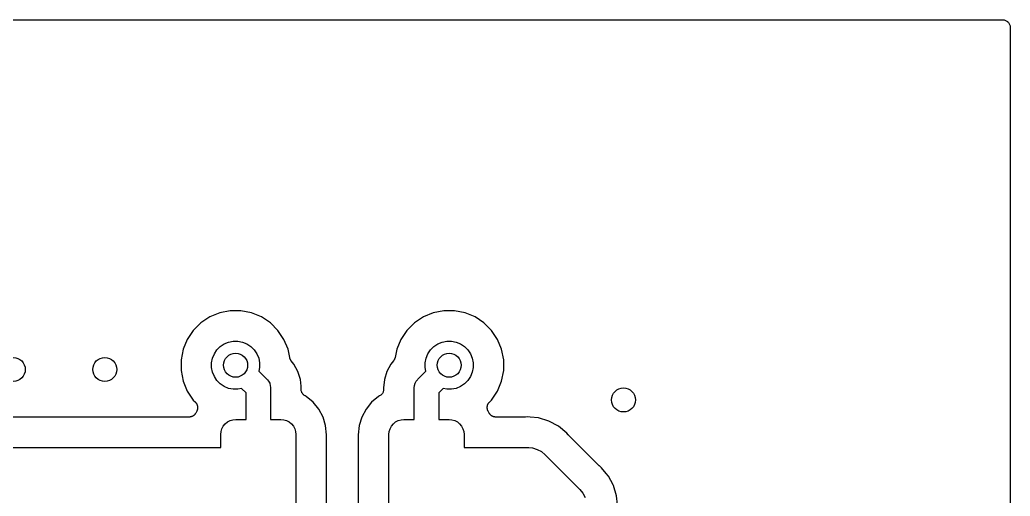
# Model space of a CAD drawing. Extents: x 105 to 193.4, y -145.7 to -72.2.
# Drawn here: x 176.95 to 193.44, y -80.12 to -72.19 of the extents above; entities that cross this region are included whole.
import ezdxf

# ---------------------------------------------------------------- set-up
doc = ezdxf.new("R2010")
doc.units = 0
doc.layers.add('BLACK', color=7, linetype='CONTINUOUS')

msp = doc.modelspace()

# ---------------------------------------------------------------- linework, layer by layer
at = {"layer": 'BLACK', "linetype": 'CONTINUOUS'}
for p, q in [((105.079, -72.186), (193.309, -72.186)), ((193.309, -72.186), (193.31, -72.186)), ((193.31, -72.186), (193.31, -72.186)), ((193.31, -72.186), (193.31, -72.186)), ((193.31, -72.186), (193.311, -72.186)), ((193.311, -72.186), (193.323, -72.1873)), ((193.323, -72.1873), (193.335, -72.1886)), ((193.335, -72.1886), (193.335, -72.1887)), ((193.335, -72.1887), (193.335, -72.1888)), ((193.335, -72.1888), (193.347, -72.1924)), ((193.347, -72.1924), (193.358, -72.1959)), ((193.358, -72.1959), (193.359, -72.1961)), ((193.359, -72.1961), (193.359, -72.1963)), ((193.359, -72.1963), (193.369, -72.202)), ((193.369, -72.202), (193.38, -72.2077)), ((193.38, -72.2077), (193.38, -72.208)), ((193.38, -72.208), (193.381, -72.2082)), ((193.381, -72.2082), (193.39, -72.2159)), ((193.39, -72.2159), (193.399, -72.2235)), ((193.399, -72.2235), (193.399, -72.2239)), ((193.399, -72.2239), (193.4, -72.2241)), ((193.4, -72.2241), (193.407, -72.2335)), ((193.407, -72.2335), (193.415, -72.2427)), ((193.415, -72.2427), (193.415, -72.2431)), ((193.415, -72.2431), (193.415, -72.2435)), ((193.415, -72.2435), (193.421, -72.2541)), ((193.421, -72.2541), (193.426, -72.2646)), ((193.426, -72.2646), (193.427, -72.265)), ((193.427, -72.265), (193.427, -72.2654)), ((193.427, -72.2654), (193.43, -72.2769)), ((193.43, -72.2769), (193.434, -72.2883)), ((193.434, -72.2883), (193.434, -72.2888)), ((193.434, -72.2888), (193.434, -72.2892)), ((193.434, -72.2892), (193.435, -72.3011)), ((193.435, -72.3011), (193.436, -72.313)), ((193.436, -72.313), (193.436, -101.321)), ((180.11, -77.1333), (179.961, -77.2327)), ((180.275, -77.0649), (180.11, -77.1333)), ((180.451, -77.03), (180.275, -77.0649)), ((180.629, -77.03), (180.451, -77.03)), ((180.805, -77.0649), (180.629, -77.03)), ((180.97, -77.1333), (180.805, -77.0649)), ((181.119, -77.2327), (180.97, -77.1333)), ((183.666, -77.1333), (183.517, -77.2327)), ((183.831, -77.0649), (183.666, -77.1333)), ((184.007, -77.03), (183.831, -77.0649)), ((184.185, -77.03), (184.007, -77.03)), ((184.361, -77.0649), (184.185, -77.03)), ((184.526, -77.1333), (184.361, -77.0649)), ((184.675, -77.2327), (184.526, -77.1333)), ((179.961, -77.2327), (179.835, -77.3592)), ((181.245, -77.3592), (181.119, -77.2327)), ((183.517, -77.2327), (183.391, -77.3592)), ((184.801, -77.3592), (184.675, -77.2327)), ((179.835, -77.3592), (179.735, -77.5079)), ((181.345, -77.5079), (181.245, -77.3592)), ((183.391, -77.3592), (183.291, -77.5079)), ((184.901, -77.5079), (184.801, -77.3592)), ((179.735, -77.5079), (179.667, -77.6731)), ((180.229, -77.683), (180.285, -77.6273)), ((180.285, -77.6273), (180.351, -77.5835)), ((180.351, -77.5835), (180.423, -77.5534)), ((180.423, -77.5534), (180.501, -77.538)), ((180.501, -77.538), (180.579, -77.538)), ((180.579, -77.538), (180.657, -77.5534)), ((180.657, -77.5534), (180.729, -77.5835)), ((180.729, -77.5835), (180.795, -77.6273)), ((180.795, -77.6273), (180.851, -77.683)), ((181.413, -77.6731), (181.345, -77.5079)), ((183.291, -77.5079), (183.223, -77.6731)), ((183.785, -77.683), (183.841, -77.6273)), ((183.841, -77.6273), (183.907, -77.5835)), ((183.907, -77.5835), (183.979, -77.5534)), ((183.979, -77.5534), (184.057, -77.538)), ((184.057, -77.538), (184.135, -77.538)), ((184.135, -77.538), (184.213, -77.5534)), ((184.213, -77.5534), (184.285, -77.5835)), ((184.285, -77.5835), (184.351, -77.6273)), ((184.351, -77.6273), (184.407, -77.683)), ((184.969, -77.6731), (184.901, -77.5079)), ((179.667, -77.6731), (179.632, -77.8486)), ((180.14, -77.8986), (180.155, -77.8213)), ((180.155, -77.8213), (180.186, -77.7485)), ((180.186, -77.7485), (180.229, -77.683)), ((180.851, -77.683), (180.894, -77.7485)), ((180.894, -77.7485), (180.925, -77.8213)), ((180.925, -77.8213), (180.94, -77.8986)), ((181.44, -77.807), (181.413, -77.6731)), ((181.441, -77.8123), (181.44, -77.807)), ((181.442, -77.8176), (181.441, -77.8123)), ((181.445, -77.8241), (181.442, -77.8176)), ((181.447, -77.8308), (181.445, -77.8241)), ((183.19, -77.8258), (183.188, -77.8324)), ((183.193, -77.8193), (183.19, -77.8258)), ((183.194, -77.814), (183.193, -77.8193)), ((183.196, -77.8088), (183.194, -77.814)), ((183.223, -77.6731), (183.196, -77.807)), ((183.196, -77.807), (183.196, -77.8088)), ((183.696, -77.8986), (183.711, -77.8213)), ((183.711, -77.8213), (183.742, -77.7485)), ((183.742, -77.7485), (183.785, -77.683)), ((184.407, -77.683), (184.45, -77.7485)), ((184.45, -77.7485), (184.481, -77.8213)), ((184.481, -77.8213), (184.496, -77.8986)), ((185.004, -77.8486), (184.969, -77.6731)), ((179.632, -77.8486), (179.632, -78.0274)), ((180.14, -77.9774), (180.14, -77.8986)), ((180.155, -78.0547), (180.14, -77.9774)), ((180.94, -77.9774), (180.928, -78.0385)), ((180.94, -77.8986), (180.94, -77.9774)), ((181.449, -77.8356), (181.447, -77.8308)), ((181.452, -77.8407), (181.449, -77.8356)), ((181.455, -77.8465), (181.452, -77.8407)), ((181.459, -77.8526), (181.455, -77.8465)), ((181.462, -77.8569), (181.459, -77.8526)), ((181.465, -77.8614), (181.462, -77.8569)), ((181.466, -77.8628), (181.465, -77.8614)), ((181.512, -77.919), (181.466, -77.8628)), ((181.578, -78.0425), (181.512, -77.919)), ((183.124, -77.919), (183.058, -78.0425)), ((183.17, -77.8628), (183.124, -77.919)), ((183.173, -77.8583), (183.17, -77.8628)), ((183.176, -77.8541), (183.173, -77.8583)), ((183.18, -77.848), (183.176, -77.8541)), ((183.184, -77.8422), (183.18, -77.848)), ((183.186, -77.8372), (183.184, -77.8422)), ((183.188, -77.8324), (183.186, -77.8372)), ((183.696, -77.9774), (183.696, -77.8986)), ((183.708, -78.0385), (183.696, -77.9774)), ((184.496, -77.9774), (184.481, -78.0547)), ((184.496, -77.8986), (184.496, -77.9774)), ((185.004, -78.0274), (185.004, -77.8486)), ((179.632, -78.0274), (179.667, -78.2029)), ((180.186, -78.1275), (180.155, -78.0547)), ((180.229, -78.193), (180.186, -78.1275)), ((180.928, -78.0385), (181.055, -78.1653)), ((181.619, -78.1766), (181.578, -78.0425)), ((183.058, -78.0425), (183.017, -78.1766)), ((183.581, -78.1653), (183.708, -78.0385)), ((184.45, -78.1275), (184.407, -78.193)), ((184.481, -78.0547), (184.45, -78.1275)), ((184.969, -78.2029), (185.004, -78.0274)), ((179.667, -78.2029), (179.735, -78.3681)), ((180.285, -78.2487), (180.229, -78.193)), ((180.351, -78.2925), (180.285, -78.2487)), ((180.423, -78.3226), (180.351, -78.2925)), ((180.501, -78.338), (180.423, -78.3226)), ((181.055, -78.1653), (181.062, -78.1716)), ((181.062, -78.1716), (181.069, -78.1794)), ((181.069, -78.1794), (181.088, -78.2026)), ((181.088, -78.2026), (181.107, -78.2379)), ((181.107, -78.2379), (181.108, -78.244)), ((181.108, -78.244), (181.118, -78.2762)), ((181.118, -78.2762), (181.121, -78.306)), ((181.121, -78.306), (181.121, -78.306)), ((181.121, -78.306), (181.122, -78.316)), ((181.122, -78.316), (181.121, -78.326)), ((181.63, -78.2871), (181.619, -78.1766)), ((181.63, -78.2873), (181.63, -78.2871)), ((181.633, -78.316), (181.63, -78.2873)), ((181.632, -78.325), (181.633, -78.316)), ((183.017, -78.1766), (183.003, -78.316)), ((183.003, -78.316), (183.004, -78.325)), ((183.514, -78.316), (183.518, -78.2762)), ((183.515, -78.326), (183.514, -78.316)), ((183.518, -78.2762), (183.529, -78.2379)), ((183.529, -78.2379), (183.548, -78.2026)), ((183.548, -78.2026), (183.567, -78.1794)), ((183.567, -78.1794), (183.574, -78.1716)), ((183.567, -78.1794), (183.567, -78.1794)), ((183.574, -78.1716), (183.581, -78.1653)), ((184.213, -78.3226), (184.135, -78.338)), ((184.285, -78.2925), (184.213, -78.3226)), ((184.351, -78.2487), (184.285, -78.2925)), ((184.407, -78.193), (184.351, -78.2487)), ((184.901, -78.3681), (184.969, -78.2029)), ((179.735, -78.3681), (179.835, -78.5168)), ((180.579, -78.338), (180.501, -78.338)), ((180.64, -78.3258), (180.579, -78.338)), ((180.715, -78.4002), (180.64, -78.3258)), ((180.715, -78.841), (180.715, -78.4002)), ((181.121, -78.326), (181.121, -78.841)), ((181.632, -78.3369), (181.632, -78.325)), ((181.632, -78.3487), (181.632, -78.3369)), ((181.632, -78.3493), (181.632, -78.3487)), ((181.632, -78.3498), (181.632, -78.3493)), ((181.634, -78.3614), (181.632, -78.3498)), ((181.636, -78.3731), (181.634, -78.3614)), ((181.636, -78.3736), (181.636, -78.3731)), ((181.637, -78.3742), (181.636, -78.3736)), ((181.641, -78.3851), (181.637, -78.3742)), ((181.645, -78.3961), (181.641, -78.3851)), ((181.646, -78.3966), (181.645, -78.3961)), ((181.646, -78.3971), (181.646, -78.3966)), ((181.653, -78.407), (181.646, -78.3971)), ((181.659, -78.4169), (181.653, -78.407)), ((181.659, -78.4173), (181.659, -78.4169)), ((181.66, -78.4177), (181.659, -78.4173)), ((181.668, -78.4261), (181.66, -78.4177)), ((181.676, -78.4346), (181.668, -78.4261)), ((181.677, -78.4349), (181.676, -78.4346)), ((181.677, -78.4353), (181.677, -78.4349)), ((181.687, -78.442), (181.677, -78.4353)), ((181.697, -78.4487), (181.687, -78.442)), ((181.698, -78.4492), (181.697, -78.4487)), ((181.698, -78.4495), (181.698, -78.4492)), ((181.698, -78.4492), (181.698, -78.4492)), ((181.698, -78.4492), (181.698, -78.4492)), ((181.715, -78.4587), (181.698, -78.4495)), ((181.831, -78.5533), (181.715, -78.4587)), ((182.921, -78.4587), (182.805, -78.5533)), ((182.938, -78.4495), (182.921, -78.4587)), ((182.948, -78.4429), (182.938, -78.4495)), ((182.957, -78.4364), (182.948, -78.4429)), ((182.958, -78.436), (182.957, -78.4364)), ((182.967, -78.4274), (182.958, -78.4357)), ((182.958, -78.4357), (182.958, -78.436)), ((182.975, -78.4191), (182.967, -78.4274)), ((182.976, -78.4182), (182.975, -78.4186)), ((182.975, -78.4186), (182.975, -78.4191)), ((182.983, -78.4084), (182.976, -78.4182)), ((182.989, -78.3986), (182.983, -78.4084)), ((182.99, -78.3977), (182.989, -78.3981)), ((182.989, -78.3981), (182.989, -78.3986)), ((182.994, -78.3868), (182.99, -78.3977)), ((182.999, -78.3758), (182.994, -78.3868)), ((183.002, -78.3632), (182.999, -78.3748)), ((182.999, -78.3748), (182.999, -78.3753)), ((182.999, -78.3753), (182.999, -78.3758)), ((183.004, -78.3516), (183.002, -78.3632)), ((183.004, -78.325), (183.004, -78.3257)), ((183.004, -78.3257), (183.004, -78.3257)), ((183.004, -78.3257), (183.004, -78.3257)), ((183.004, -78.3257), (183.004, -78.3268)), ((183.004, -78.3268), (183.004, -78.3387)), ((183.004, -78.3387), (183.004, -78.3505)), ((183.004, -78.3505), (183.004, -78.351)), ((183.004, -78.351), (183.004, -78.3516)), ((183.515, -78.841), (183.515, -78.326)), ((183.996, -78.3258), (183.921, -78.4002)), ((183.921, -78.4002), (183.921, -78.841)), ((184.057, -78.338), (183.996, -78.3258)), ((184.135, -78.338), (184.057, -78.338)), ((184.801, -78.5168), (184.901, -78.3681)), ((179.835, -78.5168), (179.87, -78.5526)), ((179.87, -78.5526), (179.872, -78.5538)), ((179.872, -78.5538), (179.875, -78.5583)), ((179.875, -78.5583), (179.879, -78.5623)), ((179.879, -78.5623), (179.883, -78.5679)), ((179.883, -78.5679), (179.887, -78.5732)), ((179.887, -78.5732), (179.89, -78.5783)), ((179.89, -78.5783), (179.893, -78.583)), ((179.893, -78.583), (179.895, -78.5892)), ((179.895, -78.5892), (179.899, -78.5952)), ((179.899, -78.5952), (179.9, -78.6007)), ((179.9, -78.6007), (179.902, -78.6059)), ((179.902, -78.6059), (179.904, -78.6125)), ((179.904, -78.6125), (179.906, -78.619)), ((179.906, -78.619), (179.906, -78.6247)), ((179.906, -78.6247), (179.907, -78.6303)), ((179.907, -78.6303), (179.907, -78.637)), ((179.907, -78.637), (179.908, -78.6437)), ((179.908, -78.6437), (179.907, -78.6494)), ((179.907, -78.6494), (179.907, -78.655)), ((181.925, -78.6685), (181.831, -78.5533)), ((182.805, -78.5533), (182.711, -78.6685)), ((184.728, -78.6419), (184.729, -78.6352)), ((184.729, -78.6476), (184.728, -78.6419)), ((184.729, -78.6285), (184.73, -78.6229)), ((184.729, -78.6352), (184.729, -78.6285)), ((184.729, -78.6533), (184.729, -78.6476)), ((184.73, -78.6229), (184.731, -78.6173)), ((184.731, -78.6173), (184.733, -78.6108)), ((184.733, -78.6108), (184.734, -78.6042)), ((184.734, -78.6042), (184.736, -78.599)), ((184.736, -78.599), (184.738, -78.5936)), ((184.738, -78.5936), (184.741, -78.5876)), ((184.741, -78.5876), (184.744, -78.5814)), ((184.744, -78.5814), (184.747, -78.5767)), ((184.747, -78.5767), (184.75, -78.5717)), ((184.75, -78.5717), (184.754, -78.5665)), ((184.754, -78.5665), (184.758, -78.561)), ((184.758, -78.561), (184.762, -78.557)), ((184.762, -78.557), (184.766, -78.5526)), ((184.766, -78.5526), (184.801, -78.5168)), ((179.763, -78.8016), (176.653, -78.8016)), ((179.769, -78.801), (179.763, -78.8016)), ((179.775, -78.8011), (179.769, -78.801)), ((179.781, -78.7998), (179.775, -78.8011)), ((179.788, -78.7992), (179.781, -78.7998)), ((179.794, -78.7976), (179.788, -78.7992)), ((179.799, -78.7965), (179.794, -78.7976)), ((179.805, -78.794), (179.799, -78.7965)), ((179.812, -78.792), (179.805, -78.794)), ((179.817, -78.7894), (179.812, -78.792)), ((179.822, -78.7873), (179.817, -78.7894)), ((179.828, -78.7836), (179.822, -78.7873)), ((179.834, -78.7804), (179.828, -78.7836)), ((179.838, -78.7768), (179.834, -78.7804)), ((179.843, -78.7738), (179.838, -78.7768)), ((179.848, -78.769), (179.843, -78.7738)), ((179.853, -78.7647), (179.848, -78.769)), ((179.857, -78.7604), (179.853, -78.7647)), ((179.861, -78.7564), (179.857, -78.7604)), ((179.864, -78.7508), (179.861, -78.7564)), ((179.869, -78.7456), (179.864, -78.7508)), ((179.871, -78.7407), (179.869, -78.7456)), ((179.875, -78.736), (179.871, -78.7407)), ((179.893, -78.7022), (179.875, -78.7345)), ((179.875, -78.7345), (179.875, -78.736)), ((179.895, -78.697), (179.893, -78.7022)), ((179.898, -78.692), (179.895, -78.697)), ((179.9, -78.6856), (179.898, -78.692)), ((179.902, -78.6794), (179.9, -78.6856)), ((179.903, -78.6738), (179.902, -78.6794)), ((179.905, -78.6683), (179.903, -78.6738)), ((179.906, -78.6616), (179.905, -78.6683)), ((179.907, -78.655), (179.906, -78.6616)), ((181.996, -78.8), (181.925, -78.6685)), ((182.039, -78.9426), (181.996, -78.8)), ((182.64, -78.8), (182.597, -78.9426)), ((182.711, -78.6685), (182.64, -78.8)), ((184.73, -78.6599), (184.729, -78.6533)), ((184.731, -78.6666), (184.73, -78.6599)), ((184.732, -78.6721), (184.731, -78.6666)), ((184.733, -78.6777), (184.732, -78.6721)), ((184.736, -78.6839), (184.733, -78.6777)), ((184.738, -78.6904), (184.736, -78.6839)), ((184.74, -78.6954), (184.738, -78.6904)), ((184.743, -78.7007), (184.74, -78.6954)), ((184.743, -78.7022), (184.743, -78.7007)), ((184.761, -78.7345), (184.743, -78.7022)), ((184.764, -78.7391), (184.761, -78.7345)), ((184.766, -78.7441), (184.764, -78.7391)), ((184.771, -78.7494), (184.766, -78.7441)), ((184.774, -78.7551), (184.771, -78.7494)), ((184.778, -78.7591), (184.774, -78.7551)), ((184.782, -78.7635), (184.778, -78.7591)), ((184.787, -78.7678), (184.782, -78.7635)), ((184.792, -78.7726), (184.787, -78.7678)), ((184.796, -78.7758), (184.792, -78.7726)), ((184.801, -78.7794), (184.796, -78.7758)), ((184.807, -78.7827), (184.801, -78.7794)), ((184.812, -78.7864), (184.807, -78.7827)), ((184.818, -78.7886), (184.812, -78.7864)), ((184.823, -78.7913), (184.818, -78.7886)), ((184.829, -78.7934), (184.823, -78.7913)), ((184.835, -78.796), (184.829, -78.7934)), ((184.841, -78.7971), (184.835, -78.796)), ((184.846, -78.7988), (184.841, -78.7971)), ((184.853, -78.7996), (184.846, -78.7988)), ((184.86, -78.8009), (184.853, -78.7996)), ((184.865, -78.801), (184.86, -78.8009)), ((184.871, -78.8016), (184.865, -78.801)), ((184.873, -78.8016), (184.871, -78.8016)), ((185.353, -78.8016), (184.873, -78.8016)), ((185.358, -78.8011), (185.353, -78.8016)), ((185.364, -78.8011), (185.358, -78.8011)), ((185.365, -78.801), (185.364, -78.8011)), ((185.404, -78.7972), (185.365, -78.801)), ((185.443, -78.801), (185.404, -78.7972)), ((185.583, -78.8148), (185.443, -78.801)), ((185.443, -78.801), (185.443, -78.801)), ((185.756, -78.8671), (185.583, -78.8148)), ((180.312, -78.9953), (180.335, -78.9521)), ((180.335, -78.9521), (180.366, -78.9142)), ((180.366, -78.9142), (180.404, -78.8831)), ((180.404, -78.8831), (180.447, -78.86)), ((180.447, -78.86), (180.494, -78.8458)), ((180.494, -78.8458), (180.543, -78.841)), ((180.543, -78.841), (180.715, -78.841)), ((181.121, -78.841), (181.293, -78.841)), ((181.293, -78.841), (181.342, -78.8458)), ((181.342, -78.8458), (181.389, -78.86)), ((181.389, -78.86), (181.432, -78.8831)), ((181.432, -78.8831), (181.47, -78.9142)), ((181.47, -78.9142), (181.501, -78.9521)), ((181.501, -78.9521), (181.524, -78.9953)), ((182.054, -79.0972), (182.039, -78.9426)), ((182.597, -78.9426), (182.582, -79.0972)), ((183.112, -78.9953), (183.135, -78.9521)), ((183.135, -78.9521), (183.166, -78.9142)), ((183.166, -78.9142), (183.204, -78.8831)), ((183.204, -78.8831), (183.247, -78.86)), ((183.247, -78.86), (183.294, -78.8458)), ((183.294, -78.8458), (183.343, -78.841)), ((183.343, -78.841), (183.515, -78.841)), ((183.921, -78.841), (184.093, -78.841)), ((184.093, -78.841), (184.142, -78.8458)), ((184.142, -78.8458), (184.189, -78.86)), ((184.189, -78.86), (184.232, -78.8831)), ((184.232, -78.8831), (184.27, -78.9142)), ((184.27, -78.9142), (184.301, -78.9521)), ((184.301, -78.9521), (184.324, -78.9953)), ((185.914, -78.952), (185.756, -78.8671)), ((186.054, -79.0663), (185.914, -78.952)), ((180.293, -79.091), (180.298, -79.0422)), ((180.293, -79.3096), (180.293, -79.091)), ((180.298, -79.0422), (180.312, -78.9953)), ((181.524, -78.9953), (181.538, -79.0422)), ((181.538, -79.0422), (181.543, -79.091)), ((181.543, -79.091), (181.543, -80.341)), ((182.054, -80.3348), (182.054, -79.0972)), ((182.582, -79.0972), (182.582, -80.3348)), ((183.093, -79.091), (183.098, -79.0422)), ((183.093, -80.341), (183.093, -79.091)), ((183.098, -79.0422), (183.112, -78.9953)), ((184.324, -78.9953), (184.338, -79.0422)), ((184.338, -79.0422), (184.343, -79.091)), ((184.343, -79.091), (184.343, -79.3096)), ((186.078, -79.0964), (186.054, -79.0663)), ((186.082, -79.1001), (186.078, -79.0964)), ((186.086, -79.1043), (186.082, -79.1001)), ((186.087, -79.1056), (186.086, -79.1043)), ((186.592, -79.6113), (186.087, -79.1056)), ((176.622, -79.3096), (180.293, -79.3096)), ((184.343, -79.3096), (185.384, -79.3096)), ((185.384, -79.3096), (185.404, -79.3076)), ((185.404, -79.3076), (185.424, -79.3096)), ((185.424, -79.3096), (185.424, -79.3096)), ((185.424, -79.3096), (185.484, -79.3155)), ((185.484, -79.3155), (185.56, -79.3387)), ((185.56, -79.3387), (185.631, -79.3765)), ((185.631, -79.3765), (185.693, -79.4272)), ((185.693, -79.4272), (185.705, -79.4427)), ((185.705, -79.4427), (186.255, -79.9925)), ((186.597, -79.6146), (186.592, -79.6113)), ((186.6, -79.6185), (186.597, -79.6146)), ((186.602, -79.6196), (186.6, -79.6185)), ((186.632, -79.6443), (186.602, -79.6196)), ((186.711, -79.7404), (186.632, -79.6443)), ((186.746, -79.7835), (186.711, -79.7404)), ((186.711, -79.7404), (186.711, -79.7404)), ((186.824, -79.9303), (186.746, -79.7835)), ((186.831, -79.9424), (186.824, -79.9303)), ((186.883, -80.1147), (186.831, -79.9424)), ((186.255, -79.9925), (186.271, -80.0052)), ((186.271, -80.0052), (186.322, -80.0671)), ((186.322, -80.0671), (186.359, -80.1377)), ((186.897, -80.2552), (186.883, -80.1147))]:
    msp.add_line(p, q, dxfattribs=at)
at = {"layer": 'BLACK'}
for centre in [(176.838, -78.008), (178.362, -78.008), (180.54, -77.938), (184.096, -77.938), (186.998, -78.516)]:
    msp.add_circle(centre, 0.2, dxfattribs=at)

doc.saveas('drawing.dxf')
